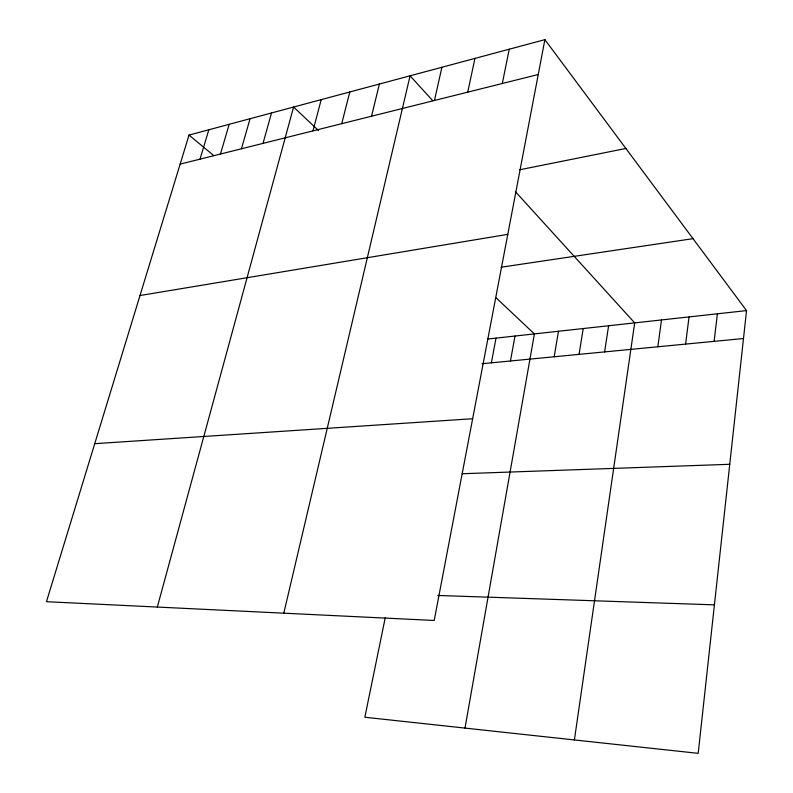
<?xml version="1.0" encoding="UTF-8"?>
<svg xmlns="http://www.w3.org/2000/svg" width="793" height="793" viewBox="0 0 793 793"><rect width="100%" height="100%" fill="white"/><g stroke="black" fill="none" stroke-linecap="round" stroke-linejoin="round"><path stroke-width="1.19" d="M544.89 39.65L434.207 620.463L46.46 601.689L189.021 135.088L544.89 39.65L746.54 310.598L698.197 753.35L364.839 717.239L385.229 617.816M714.126 341.357L717.387 313.8M685.588 344.103L689.048 316.913M657.843 346.779L661.491 319.946M574.4 739.938L634.687 322.89L515.44 191.698M604.603 351.914L608.608 325.754M579.059 354.382L583.212 328.54M554.178 356.781L558.48 331.266M464.995 728.093L534.393 333.912L496.289 298.009M510.454 360.993L514.994 336.044M491.363 362.837L496.012 338.125M502.306 83.503L509.245 49.206M467.731 92.157L474.948 58.404M434.455 100.483L441.919 67.266M283.805 613.177L410.09 75.801L432.7 100.671M371.52 116.234L379.401 84.028M341.724 123.688L349.792 91.968M312.967 130.885L321.205 99.64M157.321 607.051L293.588 107.045L318.508 130.518M263.018 143.384L271.523 112.963M241.449 148.777L250.053 118.722M220.464 154.03L229.167 124.323M200.034 159.145L208.827 129.774M180.15 164.121L538.249 74.502M519.693 169.771L625.885 148.469M139.994 295.531L507.788 234.351M501.047 267.231L693.013 238.663M487.873 339.017L746.54 310.598M482.015 363.729L743.497 338.522M94.734 443.683L472.648 418.734M462.2 473.738L729.758 464.292M437.776 595.454L714.414 604.851M189.021 135.088L213.842 155.656"/></g></svg>
